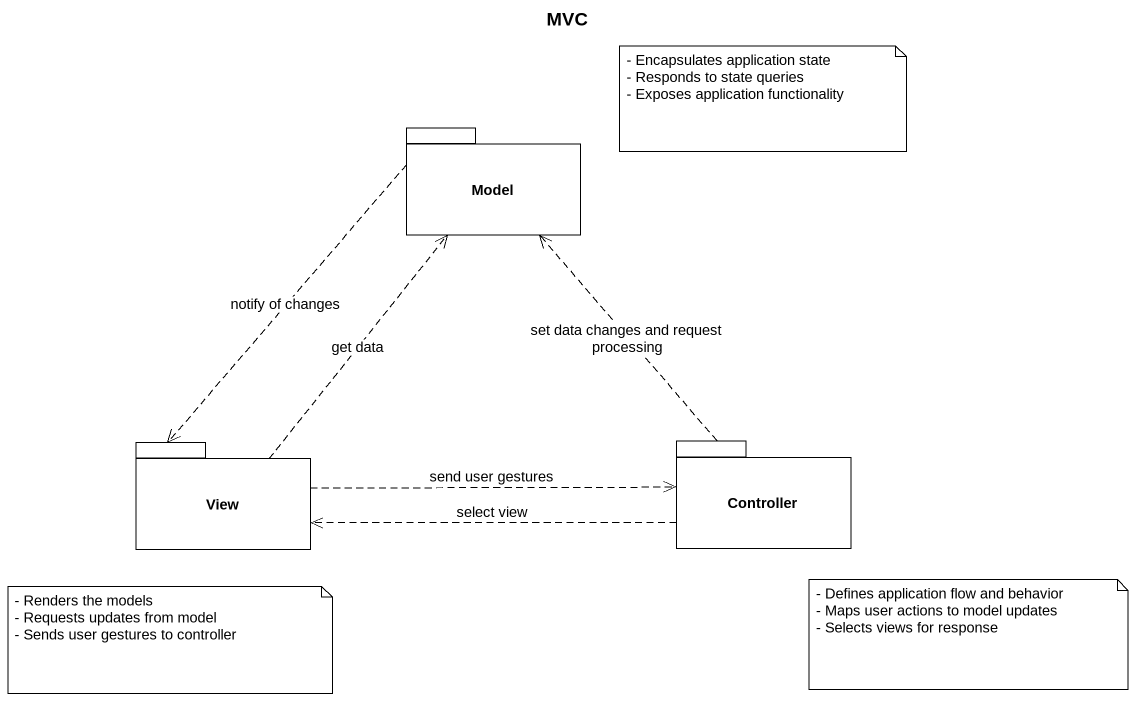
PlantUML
@startuml
title MVC
package Model {
}
package View {
}
package Controller {
}
Model ..> View : notify of changes
View .up.> Model : get data
View .right.> Controller : send user gestures
Controller .up.> Model : set data changes and request processing
Controller .left.> View : select view
note as N1
  - Encapsulates application state
  - Responds to state queries
  - Exposes application functionality
end note
note as N2
  - Renders the models
  - Requests updates from model
  - Sends user gestures to controller
end note
note as N3
  - Defines application flow and behavior
  - Maps user actions to model updates
  - Selects views for response
end note
@enduml
